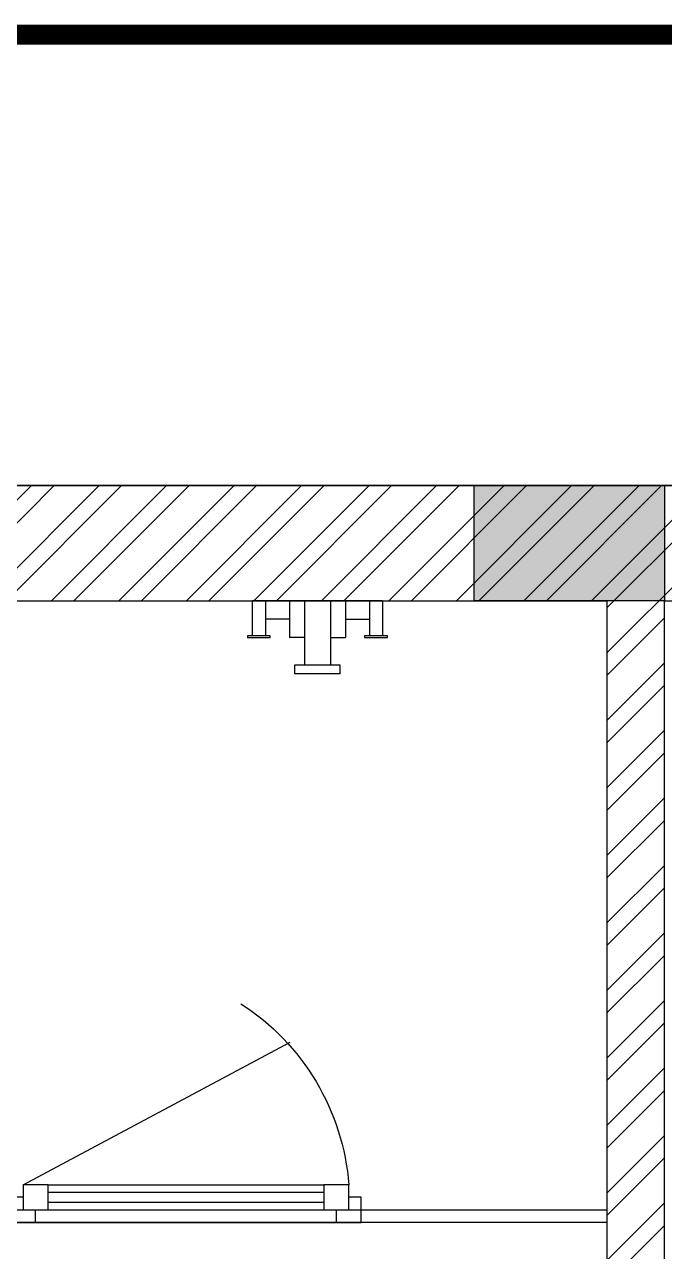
# Model space of a CAD drawing. Header units: millimetres. Extents: x -176651 to 424033, y -469666 to 486614.
# Drawn here: x 229105 to 230382, y 95447 to 97895 of the extents above; entities that cross this region are included whole.
import ezdxf

# ---------------------------------------------------------------- set-up
doc = ezdxf.new("R2010")
doc.units = ezdxf.units.MM
doc.linetypes.add('1625_West Villa$0$HIDDEN', pattern=[0])
doc.linetypes.add('1625W-Roof Plan$0$DASHED', pattern=[0.75, 0.5, -0.25])
for name, color, linetype in [('1625_West Villa$0$ad-Furniture', 8, 'Continuous'), ('1625_West Villa$0$ad-Glass Sectionline', 8, 'Continuous'), ('1625_West Villa$0$ad-Toilet fixtures', 8, 'Continuous'), ('1625_West Villa$0$ad-Wall', 8, 'Continuous'), ('1625_West Villa$0$ad-Wall hatch', 8, 'Continuous'), ('1625W-Roof Plan$0$ad-Primary Roof', 8, 'Continuous'), ('1625W_Columns$0$ad-Column', 8, 'Continuous'), ('1625W_Columns$0$ad-Column Hatch', 8, 'Continuous'), ('ad-Plinth', 8, 'Continuous')]:
    doc.layers.add(name, color=color, linetype=linetype)

# ---------------------------------------------------------------- blocks, each defined once
blk = doc.blocks.new('zw$F00C')
at = {"layer": 'ad-Plinth', "ltscale": 5}
blk.add_lwpolyline([(0, 13620), (12120, 13620), (12120, 0), (0, 0), (0, 4745), (2830, 4745), (2830, 8645), (0, 8645)], close=True, dxfattribs=at)
blk = doc.blocks.new('zw$898C')
at = {"layer": 'ad-Plinth', "ltscale": 5}
blk.add_blockref('zw$F00C', (30903.5, -345403.9), dxfattribs=at)
blk = doc.blocks.new('1625_West Villa$0$3BHK+_A$0$ad_Shower')
for p, q in [((0, 130, 0), (-69.5, 130, 0)), ((0, -130), (0, 130)), ((0, 103.8, 0), (-69.5, 103.8, 0)), ((-36.4, 55.7, 0), (-36.4, 103.8, 0)), ((0, 55.7, 0), (-72.9, 55.7, 0)), ((-72.9, 26.2, 0), (-72.9, 55.7, 0)), ((-145.8, -45.6), (-145.8, 45.6)), ((0, 26.2, 0), (-128.2, 26.2, 0)), ((0, -26.2, 0), (-128.2, -26.2, 0)), ((-72.9, -26.2, 0), (-72.9, -56.1, 0)), ((0, -56.1, 0), (-72.9, -56.1, 0)), ((-36.4, -56.1, 0), (-36.4, -103.8, 0)), ((0, -103.8, 0), (-69.5, -103.8, 0)), ((0, -130, 0), (-69.5, -130, 0))]:
    blk.add_line(p, q)
blk.add_lwpolyline([(-69.5, 94.1), (-69.5, 139.7), (-72.9, 139.7), (-72.9, 94.1)], close=True)
at = {"elevation": 0}
blk.add_lwpolyline([(-145.8, -45.6), (-128.2, -45.6), (-128.2, 45.6), (-145.8, 45.6)], dxfattribs=at)
blk.add_lwpolyline([(-69.5, -139.7), (-69.5, -94.1), (-72.9, -94.1), (-72.9, -139.7)], close=True, dxfattribs=at)
blk = doc.blocks.new('1625_West Villa$0$$ZCDB_AUDIT_GENERATED_C85C')
at = {"color": 8}
for points in [[(675, 75), (141.8, 359.5)], [(625, 75), (75, 75)], [(50, 25), (50, 0), (0, 0), (0, 50), (25, 50)], [(675, 50), (700, 50), (700, 0), (650, 0), (650, 25)], [(625, 25), (75, 25)], [(700, 0), (0, 0)]]:
    blk.add_lwpolyline(points, dxfattribs=at)
for points in [[(75, 25), (25, 25), (25, 75), (75, 75)], [(675, 25), (625, 25), (625, 75), (675, 75)]]:
    blk.add_lwpolyline(points, close=True, dxfattribs=at)
at = {"color": 140}
for points in [[(625, 60), (75, 60)], [(625, 40), (75, 40)]]:
    blk.add_lwpolyline(points, dxfattribs=at)
at = {"color": 8, "linetype": '1625_West Villa$0$HIDDEN'}
blk.add_arc((497.1, 38.3), 473.6, 122.8151, 175.5591, dxfattribs=at)
blk = doc.blocks.new('*U90')
at = {"xscale": -1}
blk.add_blockref('1625_West Villa$0$$ZCDB_AUDIT_GENERATED_C85C', (700, 0), dxfattribs=at)
blk = doc.blocks.new('1625_West Villa$0$zw$66EE')
at = {"layer": '1625_West Villa$0$ad-Glass Sectionline'}
blk.add_lwpolyline([(7525, 12150), (5110, 12150), (5110, 12175), (7525, 12175)], close=True, dxfattribs=at)
blk.add_blockref('*U90', (6335, 12150))
at = {"layer": '1625_West Villa$0$ad-Toilet fixtures', "rotation": 90.00000000000001}
blk.add_blockref('1625_West Villa$0$3BHK+_A$0$ad_Shower', (6947.5, 13390), dxfattribs=at)
blk = doc.blocks.new('1625_West Villa$0$zw$6266')
at = {"layer": '1625_West Villa$0$ad-Wall hatch', "transparency": 33554610}
h = blk.add_hatch(dxfattribs=at)
h.set_pattern_fill('ANSI32', color=256, scale=10)
h.paths.add_polyline_path([(0, 13620), (0, 10305), (230, 10305), (230, 13390), (4880, 13390), (4880, 8645), (7640, 8645), (7640, 8760), (5110, 8760), (5110, 10500), (5760, 10500), (5760, 10615), (5110, 10615), (5110, 13390), (7525, 13390), (7525, 10615), (6560, 10615), (6560, 10500), (7640, 10500), (7640, 13390), (11890, 13390), (11890, 8760), (8540, 8760), (8540, 8645), (11890, 8645), (11890, 230), (10090, 230), (10090, 0), (12120, 0), (12120, 13620)])
at = {"layer": '1625_West Villa$0$ad-Wall'}
for points in [[(230, 13390), (4880, 13390), (4880, 8645), (7640, 8645), (7640, 8760), (5110, 8760), (5110, 10500), (5760, 10500), (5760, 10615), (5110, 10615), (5110, 13390), (7525, 13390), (7525, 10615), (6560, 10615), (6560, 10500), (7640, 10500), (7640, 13390), (11890, 13390), (11890, 8760), (8540, 8760), (8540, 8645), (11890, 8645), (11890, 230)], [(12120, 0), (12120, 13620), (0, 13620)]]:
    blk.add_lwpolyline(points, dxfattribs=at)
blk = doc.blocks.new('1625W-Roof Plan$0$A$Ca594aa6c')
at = {"layer": '1625W-Roof Plan$0$ad-Primary Roof', "linetype": '1625W-Roof Plan$0$DASHED', "ltscale": 2, "const_width": 40}
blk.add_lwpolyline([(12570, 900), (2380, 900), (7475, -4000)], close=True, dxfattribs=at)
blk = doc.blocks.new('1625W-Roof Plan')
blk.add_blockref('1625W-Roof Plan$0$A$Ca594aa6c', (0, 13620))
blk = doc.blocks.new('1625W_Columns$0$zw$6AA0')
at = {"layer": '1625W_Columns$0$ad-Column Hatch', "transparency": 33554687}
h = blk.add_hatch(color=256, dxfattribs=at)
h.dxf.hatch_style = 1
h.paths.add_polyline_path([(0, -230), (380, -230), (380, 0), (0, 0)])
at = {"layer": '1625W_Columns$0$ad-Column'}
blk.add_lwpolyline([(0, -230), (380, -230), (380, 0), (0, 0)], close=True, dxfattribs=at)
blk = doc.blocks.new('1625W_Columns')
at = {"layer": '1625W_Columns$0$ad-Column', "xscale": -1, "rotation": 359.9999999999999}
blk.add_blockref('1625W_Columns$0$zw$6AA0', (7640, 13620), dxfattribs=at)
blk = doc.blocks.new('1625_West Villa')
at = {"layer": '1625_West Villa$0$ad-Furniture'}
blk.add_blockref('1625_West Villa$0$zw$66EE', (0, 0), dxfattribs=at)
blk.add_blockref('1625W-Roof Plan', (0, 0))
blk.add_blockref('1625_West Villa$0$zw$6266', (0, 0))
blk.add_blockref('1625W_Columns', (0, 0))
blk = doc.blocks.new("All Plot's Villa Plans")
at = {"ltscale": 5}
blk.add_blockref('1625_West Villa', (222742.3, 83354.9), dxfattribs=at)

msp = doc.modelspace()

# ---------------------------------------------------------------- block references
at = {"ltscale": 5}
msp.add_blockref("All Plot's Villa Plans", (0, 0), dxfattribs=at)

# ---------------------------------------------------------------- next in the draw order: block references
msp.add_blockref('zw$898C', (191838.8, 428758.8), dxfattribs=at)

doc.saveas('drawing.dxf')
